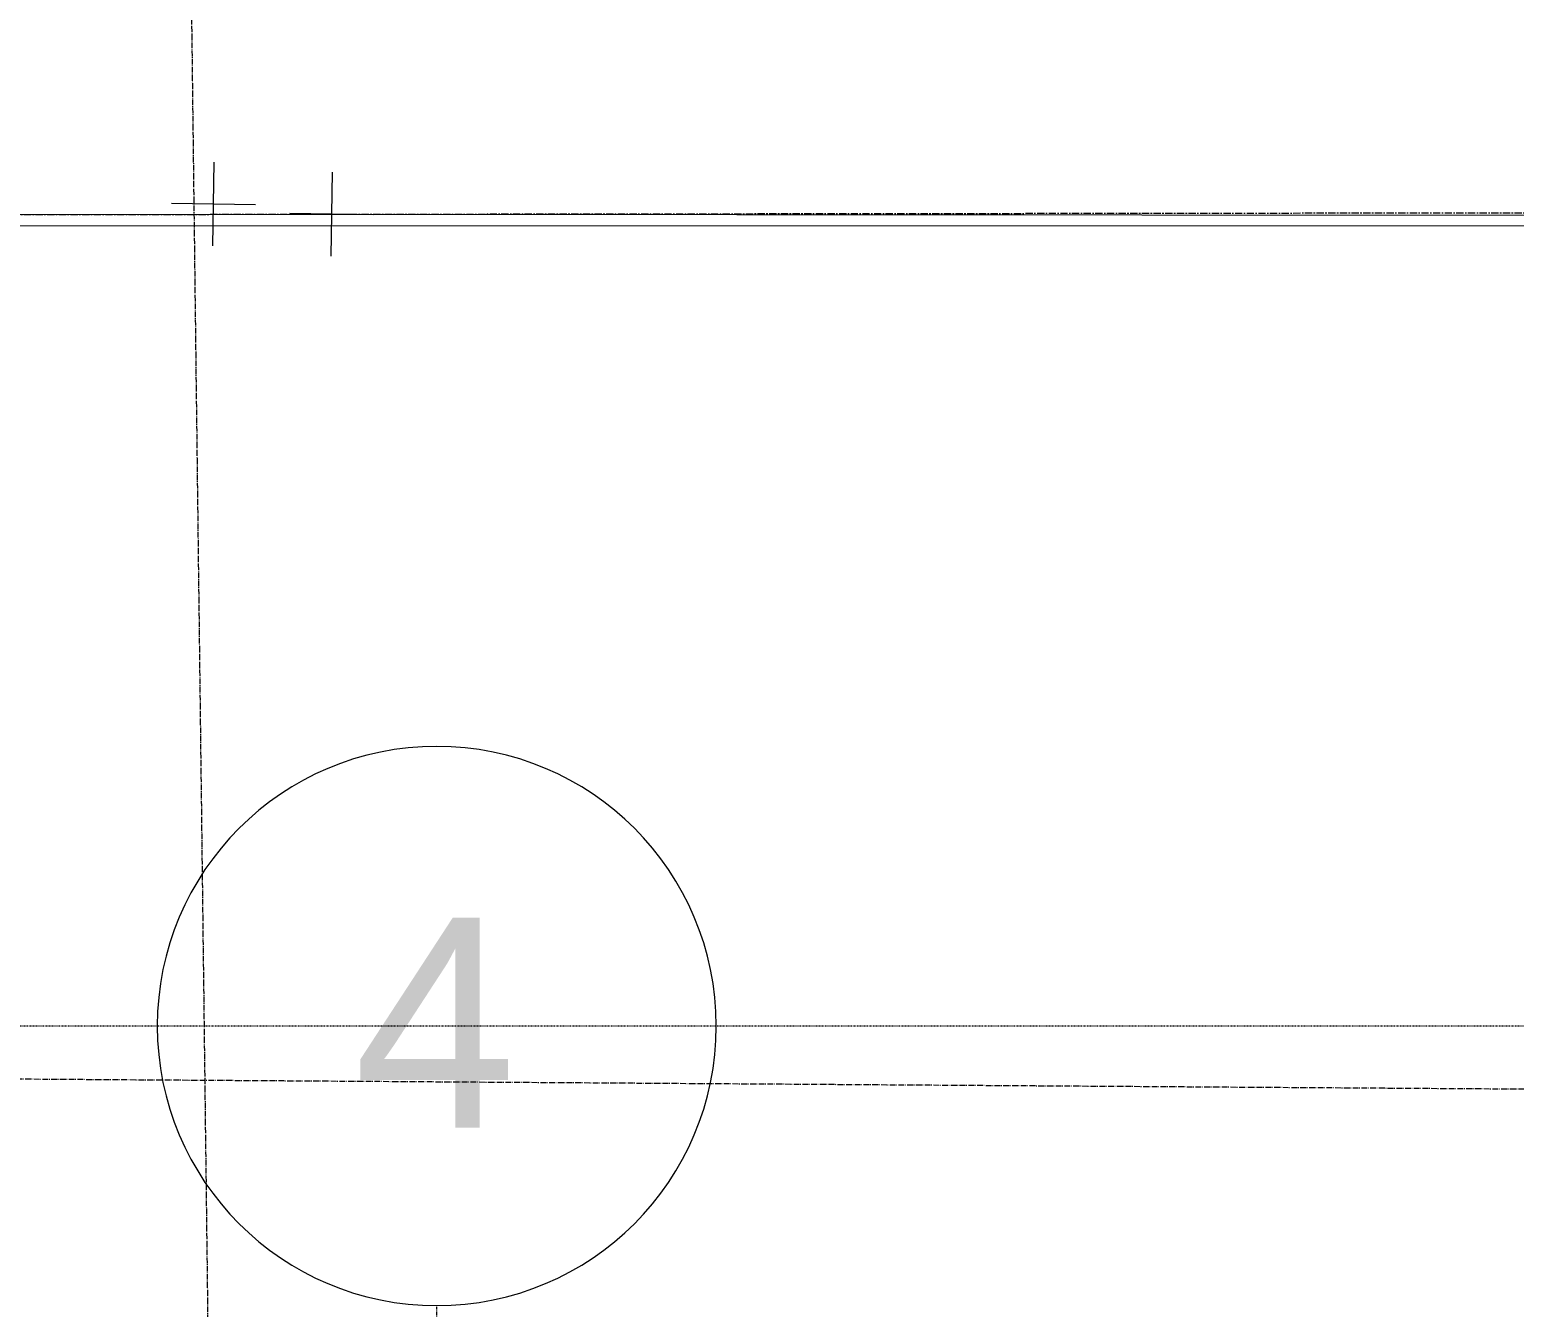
# Model space of a CAD drawing. Header units: inches. Extents: x -10205 to 13964, y -460 to 30702.
# Drawn here: x -2561.1 to -2306.2, y 12413.5 to 12632.8 of the extents above; entities that cross this region are included whole.
import ezdxf

# ---------------------------------------------------------------- set-up
doc = ezdxf.new("R2010")
doc.units = ezdxf.units.IN
doc.header["$MEASUREMENT"] = 0
for name, pattern in [('Aligning Line 1_8_', [0.25, 0.125, -0.125]), ('Grid Line 1_2_', [0.875, 0.5, -0.125, 0.125, -0.125]), ('IMPORT-CENTER _3_', [2, 1.25, -0.25, 0.25, -0.25]), ('IMPORT-OE', [1.3, 1, -0.15, 0, -0.15]), ('IMPORT-SAN', [1.4, 1, -0.13, 0, -0.27])]:
    doc.linetypes.add(name, pattern=pattern)
for name, color, linetype, lineweight in [('00base_6150001_dwg', 147, 'Continuous', 13), ('9', 147, 'Continuous', 13), ('E_RDWY_Centerline', 1, 'IMPORT-CENTER _3_', 13), ('E_TOPO_DTM_Boundary', 147, 'Continuous', 13), ('E_TOPO_DTM_Breaklines', 147, 'Continuous', 13), ('E_UTL_Overhead', 147, 'IMPORT-OE', 13), ('E_UTL_SAN_PIPE', 147, 'IMPORT-SAN', 13), ('G-ANNO-SYMB', 111, 'Aligning Line 1_8_', 9), ('S-GRID-1', 1, 'Grid Line 1_2_', 9), ('S-GRID-IDEN', 1, 'Continuous', 9), ('xref', 147, 'Continuous', 13)]:
    doc.layers.add(name, color=color, linetype=linetype, lineweight=lineweight)
doc.styles.add('Arial_7', font='arial.ttf', dxfattribs={"height": 36})

# ---------------------------------------------------------------- blocks, each defined once
blk = doc.blocks.new('00base_6150001_dwg-1748108-SITE PLAN - CAD FILE')
at = {"layer": '9'}
for p, q in [((4041212.99, 3368275.19), (4041212.99, 3368289.59)), ((4041205.79, 3368282.39), (4041220.19, 3368282.39))]:
    blk.add_line(p, q, dxfattribs=at)
at = {"layer": 'E_RDWY_Centerline', "flags": 128}
blk.add_lwpolyline([(4041175.62, 3370600.97), (4041179.21, 3370225.77), (4041187.8, 3369801.53), (4041194.92, 3369403.94), (4041198.57, 3369098.13), (4041206.15, 3368665.97), (4041212.99, 3368282.39), (4041218.77, 3367958.64), (4041223.61, 3367607.4), (4041228.23, 3367272.01), (4041233.41, 3367006), (4041237.66, 3366652.34), (4041243.52, 3366265.22), (4041258.89, 3365866.72)], dxfattribs=at)
at = {"layer": 'E_TOPO_DTM_Boundary'}
blk.add_line((4041237.66, 3366652.34), (4041179.21, 3370225.77), dxfattribs=at)
at = {"layer": 'E_TOPO_DTM_Breaklines', "flags": 128}
blk.add_lwpolyline([(4041175.62, 3370600.97), (4041179.21, 3370225.77), (4041187.8, 3369801.53), (4041194.92, 3369403.94), (4041198.57, 3369098.13), (4041206.15, 3368665.97), (4041212.99, 3368282.39), (4041218.03, 3367961.63), (4041223.61, 3367607.4), (4041226.52, 3367345.1), (4041228.41, 3367273.57), (4041233.41, 3367006), (4041237.66, 3366652.34), (4041243.52, 3366265.22), (4041258.89, 3365866.72)], dxfattribs=at)
at = {"layer": 'E_UTL_Overhead', "flags": 128}
blk.add_lwpolyline([(4041829.83, 3368324.01), (4040958.96, 3368298.69), (4040937.57, 3369288.59), (4040809.39, 3369894.42), (4041493.73, 3369961.86)], dxfattribs=at)
at = {"layer": 'E_UTL_SAN_PIPE'}
blk.add_line((4041044.86, 3370222.51), (4041082.77, 3366418.92), dxfattribs=at)
at = {"layer": 'xref'}
for p, q in [((4041214.39, 3368295.55), (4041214.39, 3368309.95)), ((4041207.19, 3368302.75), (4041221.59, 3368302.75))]:
    blk.add_line(p, q, dxfattribs=at)
blk = doc.blocks.new('Grid - Grid Head - Circle-50561-SITE PLAN - CAD FILE')
at = {"layer": 'S-GRID-IDEN'}
for start, end in [(360, 180), (180, 360)]:
    blk.add_arc((0, 0), 0.25, start, end, dxfattribs=at)

msp = doc.modelspace()

# ---------------------------------------------------------------- linework, layer by layer
at = {"layer": 'G-ANNO-SYMB'}
msp.add_line((-514.42, 12461.73), (-4244.79, 12461.73), dxfattribs=at)
at = {"layer": 'S-GRID-1'}
msp.add_line((-2491.22, 9836.18), (-2491.22, 12413.74), dxfattribs=at)

# ---------------------------------------------------------------- block references
at = {"layer": '00base_6150001_dwg', "rotation": 89.04760487178136}
msp.add_blockref('00base_6150001_dwg-1748108-SITE PLAN - CAD FILE', (3298136.14, -4084040.07), dxfattribs=at)
at = {"layer": 'S-GRID-IDEN', "xscale": 191.9999999999999, "yscale": 191.9999999999999, "zscale": 191.9999999999999}
msp.add_blockref('Grid - Grid Head - Circle-50561-SITE PLAN - CAD FILE', (-2491.22, 12461.74), dxfattribs=at)

# ---------------------------------------------------------------- texts
at = {"layer": 'S-GRID-IDEN', "insert": (-2505.48, 12480.31), "char_height": 36, "width": 33.936, "attachment_point": 1, "style": 'Arial_7'}
msp.add_mtext('4', dxfattribs=at)

doc.saveas('drawing.dxf')
